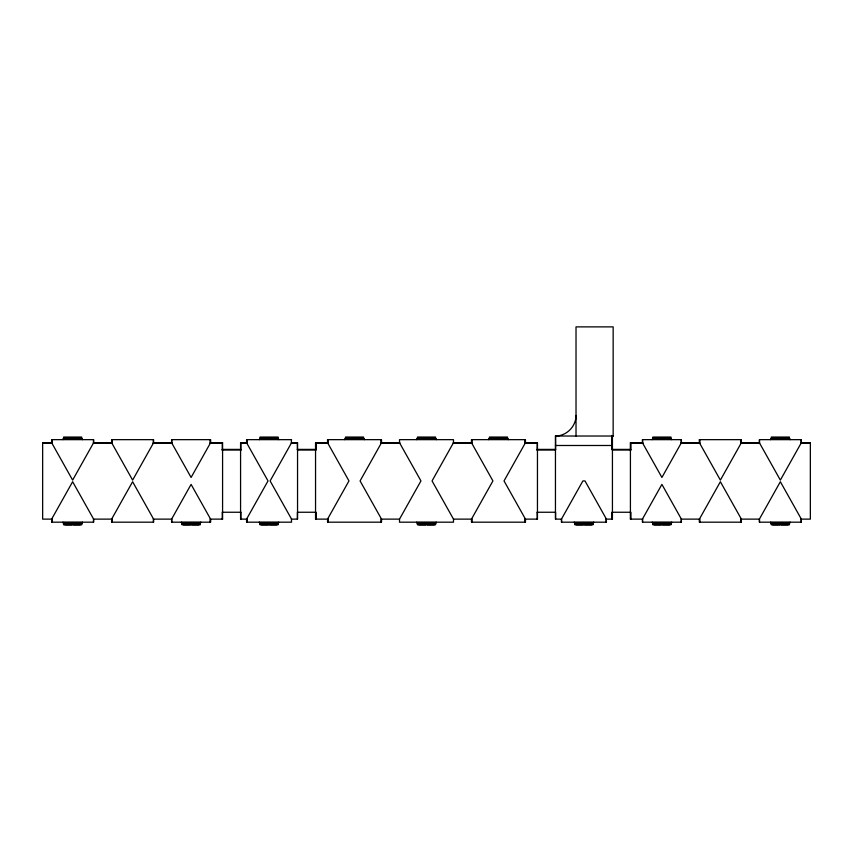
<?xml version="1.0" encoding="UTF-8"?>
<svg xmlns="http://www.w3.org/2000/svg" width="853" height="853" viewBox="0 0 853 853"><rect width="100%" height="100%" fill="white"/><g stroke="black" fill="none" stroke-linecap="round" stroke-linejoin="round"><path stroke-width="1.28" d="M576.02 415.454C576.095 426.468 566.456 436.096 555.452 436.022M93.627 442.718L72.633 480.122L51.649 442.718L51.649 439.658L93.627 439.658L93.627 442.718L111.626 442.718L112.244 443.336M51.649 519.125L72.633 481.721L93.627 519.125L93.627 522.185L51.649 522.185L51.649 519.125L42.65 519.125L42.65 442.718L51.649 442.718L52.268 443.336M111.626 519.125L132.61 481.721L153.604 519.125L153.604 522.185L111.626 522.185L111.626 519.125L93.627 519.125M171.602 519.125L191.093 484.387L210.584 519.125L210.584 522.185L171.602 522.185L171.602 519.125L153.604 519.125M291.406 518.976L291.555 522.185L246.57 522.185L246.57 519.125L268.013 480.921L246.57 442.718L246.57 439.658L291.555 439.658M291.555 442.718L270.113 480.921L291.555 519.125L297.548 519.125L297.548 442.718L291.555 442.718M327.541 519.125L348.973 480.921L327.541 442.718L327.541 439.658L381.515 439.658L381.515 442.718L360.083 480.921L381.515 519.125L381.515 522.185L327.541 522.185L327.541 519.125L315.546 519.125L315.546 442.718L327.541 442.718L328.16 443.336M399.513 519.125L420.945 480.921L399.513 442.718L399.513 439.658L453.487 439.658L453.487 442.718L432.055 480.921L453.487 519.125L453.487 522.185L399.513 522.185L399.513 519.125L381.515 519.125M471.485 519.125L492.917 480.921L471.485 442.718L471.485 439.658L525.459 439.658L525.459 442.718L504.027 480.921L525.459 519.125L525.459 522.185L471.485 522.185L471.485 519.125L453.487 519.125M606.28 518.976L606.43 522.185L561.445 522.185L561.445 519.125L582.887 480.921L584.987 480.921L606.43 519.125L612.433 519.125L612.433 436.022L611.814 435.414M681.398 442.718L661.907 477.456L642.416 442.718L642.416 439.658L681.398 439.658L681.398 442.718L699.396 442.718L700.014 443.336M642.416 519.125L661.907 484.387L681.398 519.125L681.398 522.185L642.416 522.185L642.416 519.125L630.42 519.125L630.42 442.718L642.416 442.718L643.034 443.336M699.396 519.125L720.38 481.721L741.374 519.125L741.374 522.185L699.396 522.185L699.396 519.125L681.398 519.125M759.373 519.125L780.356 481.721L801.351 519.125L801.351 522.185L759.373 522.185L759.373 519.125L741.374 519.125M64.892 524.787L71.993 524.787M73.283 524.787L80.385 524.787M183.342 524.787L190.443 524.787M191.744 524.787L198.845 524.787M261.317 524.787L268.418 524.787M269.708 524.787L276.809 524.787M418.748 524.787L425.85 524.787M427.15 524.787L434.252 524.787M576.191 524.787L583.292 524.787M584.582 524.787L591.683 524.787M654.155 524.787L661.256 524.787M662.557 524.787L669.658 524.787M772.615 524.787L779.717 524.787M781.007 524.787L788.108 524.787M152.986 443.336L153.604 442.718L171.602 442.718L191.093 477.456L210.584 442.718L210.584 439.658L171.602 439.658L171.602 442.718M209.966 443.336L210.584 442.718L222.58 442.718L222.58 519.125L210.584 519.125M221.961 443.336L222.58 442.718M221.961 450.064L222.58 449.446L240.578 449.446L241.186 450.064M296.929 443.336L297.548 442.718M246.57 519.125L240.578 519.125L241.186 518.507M380.896 443.336L381.515 442.718L399.513 442.718M315.546 519.125L316.164 518.507M524.84 443.336L525.459 442.718L537.454 442.718L537.454 519.125L536.836 518.507M536.836 443.336L537.454 442.718M536.836 450.064L537.454 449.446L555.452 449.446M630.42 519.125L631.039 518.507M740.756 443.336L741.374 442.718L759.373 442.718L780.356 480.122L801.351 442.718L801.351 439.658L759.373 439.658L759.373 442.718M800.732 443.336L801.351 442.718L810.35 442.718L810.35 519.125L801.351 519.125M62.866 439.658L63.186 439.06L82.091 439.06L82.41 439.658M63.293 439.06L81.984 439.06M82.41 522.185L82.091 522.782L63.186 522.782L62.866 522.185M63.293 522.782L81.984 522.782M259.291 439.658L259.611 439.06L278.515 439.06L278.835 439.658M259.717 439.06L278.409 439.06M181.742 522.782L200.434 522.782M200.871 522.185L200.54 522.782L181.646 522.782L181.316 522.185M344.751 439.658L345.081 439.06L363.975 439.06L364.306 439.658M345.177 439.06L363.879 439.06M259.717 522.782L278.409 522.782M278.835 522.185L278.515 522.782L259.611 522.782L259.291 522.185M416.722 439.658L417.053 439.06L435.947 439.06L436.278 439.658M417.149 439.06L435.851 439.06M488.694 439.658L489.025 439.06L507.919 439.06L508.249 439.658M489.121 439.06L507.823 439.06M417.149 522.782L435.851 522.782M436.278 522.185L435.947 522.782L417.053 522.782L416.722 522.185M652.566 439.06L671.258 439.06M652.129 439.658L652.46 439.06L671.354 439.06L671.684 439.658M574.591 522.782L593.283 522.782M593.709 522.185L593.389 522.782L574.485 522.782L574.165 522.185M671.684 522.185L671.354 522.782L652.46 522.782L652.129 522.185M652.566 522.782L671.258 522.782M770.59 439.658L770.909 439.06L789.814 439.06L790.134 439.658M771.016 439.06L789.707 439.06M771.016 522.782L789.707 522.782M790.134 522.185L789.814 522.782L770.909 522.782L770.59 522.185M613.158 435.734L612.134 435.734L612.134 449.734L630.708 449.734L630.708 443.006L642.704 443.006L642.565 439.658M613.158 435.872L612.273 435.872L612.273 449.595L630.57 449.595L630.57 442.867L642.565 442.867M63.591 438.186L81.685 438.186M260.016 438.186L278.11 438.186M345.486 438.186L363.57 438.186M417.458 438.186L435.542 438.186M489.43 438.186L507.514 438.186M652.865 438.186L670.959 438.186M771.315 438.186L789.409 438.186M63.293 438.911L81.984 438.911M259.717 438.911L278.409 438.911M345.177 438.911L363.879 438.911M417.149 438.911L435.851 438.911M489.121 438.911L507.823 438.911M652.566 438.911L671.258 438.911M771.016 438.911L789.707 438.911M62.866 439.327L82.41 439.327M259.291 439.327L278.835 439.327M344.751 439.327L364.306 439.327M416.722 439.327L436.278 439.327M488.694 439.327L508.249 439.327M652.129 439.327L671.684 439.327M770.59 439.327L790.134 439.327M699.396 439.658L741.374 439.658L741.374 442.718L720.38 480.122L699.396 442.718L699.396 439.658M240.578 519.125L240.578 442.718L246.57 442.718L247.189 443.336M453.487 442.718L471.485 442.718L472.104 443.336M42.65 442.867L51.798 442.867L51.798 439.658M153.455 442.867L171.752 442.867L171.752 439.658M222.43 442.867L210.435 442.867L210.435 439.658M240.727 442.867L246.72 442.867L246.72 439.658M399.662 442.867L381.366 442.867L381.366 439.658M453.338 442.867L471.634 442.867L471.634 439.658M801.202 442.867L810.35 442.867M42.65 443.006L51.937 443.006L51.937 439.658M93.34 443.006L111.914 443.006L111.914 439.658M171.89 443.006L153.316 443.006L153.316 439.658M291.268 443.006L297.26 443.006M399.801 443.006L381.227 443.006L381.227 439.658M453.199 443.006L471.773 443.006L471.773 439.658M537.166 443.006L525.171 443.006L525.171 439.658M681.11 443.006L699.684 443.006L699.684 439.658M759.66 443.006L741.086 443.006L741.086 439.658M810.35 443.006L801.063 443.006L801.202 439.658M555.452 445.49L612.422 445.49M297.548 449.446L315.546 449.446M612.433 449.446L630.42 449.446L631.039 450.064M222.43 449.595L240.727 449.595M537.305 449.595L555.602 449.595L555.602 436.011M297.26 449.734L315.834 449.734L315.834 443.006L327.829 443.006L327.829 439.658M555.74 449.734L537.166 449.734L537.305 442.867L525.309 442.867L525.309 439.658M222.43 512.248L240.727 512.248M537.305 512.248L555.602 512.248L555.602 518.976M525.459 519.125L537.454 519.125M561.445 519.125L555.452 519.125L555.452 436.022L613.158 436.022L613.158 326.88L576.02 326.88L576.02 436.022M62.866 522.516L82.41 522.516M181.316 522.516L200.871 522.516M259.291 522.516L278.835 522.516M416.722 522.516L436.278 522.516M574.165 522.516L593.709 522.516M652.129 522.516L671.684 522.516M770.59 522.516L790.134 522.516M63.293 522.932L81.984 522.932M181.742 522.932L200.434 522.932M259.717 522.932L278.409 522.932M417.149 522.932L435.851 522.932M574.591 522.932L593.283 522.932M652.566 522.932L671.258 522.932M771.016 522.932L789.707 522.932M63.591 523.657L81.685 523.657M182.041 523.657L200.135 523.657M260.016 523.657L278.11 523.657M417.458 523.657L435.542 523.657M574.89 523.657L592.984 523.657M652.865 523.657L670.959 523.657M771.315 523.657L789.409 523.657M63.591 524.222L81.685 524.222M182.041 524.222L200.135 524.222M260.016 524.222L278.11 524.222M417.458 524.222L435.542 524.222M574.89 524.222L592.984 524.222M652.865 524.222L670.959 524.222M771.315 524.222L789.409 524.222M630.42 442.718L631.039 443.336M611.814 518.507L612.433 519.125M315.546 442.718L316.164 443.336M315.546 449.446L316.164 450.064M240.578 442.718L241.186 443.336M221.961 518.507L222.58 519.125M801.063 518.837L801.202 522.185M789.409 438.655L789.409 437.056L771.315 437.056L771.315 438.655M789.409 523.188L789.409 524.787L771.315 524.787L771.315 523.188M759.522 439.658L759.522 442.867L741.225 442.867L741.225 439.658M759.522 518.976L759.522 522.185M741.225 518.976L741.225 522.185M741.086 518.837L741.086 522.185M699.684 518.837L699.684 522.185M699.545 439.658L699.545 442.867L681.248 442.867L681.248 439.658M699.545 518.976L699.545 522.185M681.248 518.976L681.248 522.185M670.959 438.655L670.959 437.056L652.865 437.056L652.865 438.655M670.959 523.188L670.959 524.787L652.865 524.787L652.865 523.188M642.704 518.837L642.565 522.185M630.708 512.109L630.708 518.837M630.57 518.976L630.57 512.248L612.273 512.248L612.273 518.976M612.134 512.109L612.134 518.837M606.142 518.837L606.142 522.185M592.984 523.188L592.984 524.787L574.89 524.787L574.89 523.188M561.594 518.976L561.594 522.185M537.166 512.109L537.305 518.976M525.309 518.976L525.309 522.185M525.171 518.837L525.171 522.185M507.514 438.655L507.514 437.056L489.43 437.056L489.43 438.655M471.773 518.837L471.773 522.185M471.634 518.976L471.634 522.185M435.542 438.655L435.542 437.056L417.458 437.056L417.458 438.655M435.542 523.188L435.542 524.787L417.458 524.787L417.458 523.188M381.366 518.976L381.366 522.185M381.227 518.837L381.227 522.185M363.57 438.655L363.57 437.056L345.486 437.056L345.486 438.655M327.829 518.837L327.829 522.185M327.691 439.658L327.691 442.867L315.695 442.867L315.695 449.595L297.398 449.595L297.398 442.867L291.406 442.867L291.406 439.658M327.691 518.976L327.691 522.185M315.834 512.109L315.834 518.837M315.695 518.976L315.695 512.248L297.398 512.248L297.398 518.976M278.11 438.655L278.11 437.056L260.016 437.056L260.016 438.655M278.11 523.188L278.11 524.787L260.016 524.787L260.016 523.188M246.858 439.658L246.858 443.006L240.866 443.006L240.866 449.734L222.292 449.734L222.292 443.006L210.296 443.006L210.296 439.658M246.858 518.837L246.858 522.185M246.72 518.976L246.72 522.185M240.866 512.109L240.866 518.837M222.292 512.109L222.292 518.837M210.435 518.976L210.435 522.185M210.296 518.837L210.296 522.185M200.135 523.188L200.135 524.787L182.041 524.787L182.041 523.188M171.752 518.976L171.752 522.185M153.316 518.837L153.455 522.185M111.914 518.837L111.914 522.185M111.775 439.658L111.775 442.867L93.478 442.867L93.478 439.658M111.775 518.976L111.775 522.185M93.478 518.976L93.478 522.185M81.685 438.655L81.685 437.056L63.591 437.056L63.591 438.655M81.685 523.188L81.685 524.787L63.591 524.787L63.591 523.188M51.937 518.837L51.937 522.185M51.798 518.976L51.798 522.185M153.604 442.718L132.62 480.122L111.626 442.718L111.626 439.658L153.604 439.658L153.604 442.718"/></g></svg>
